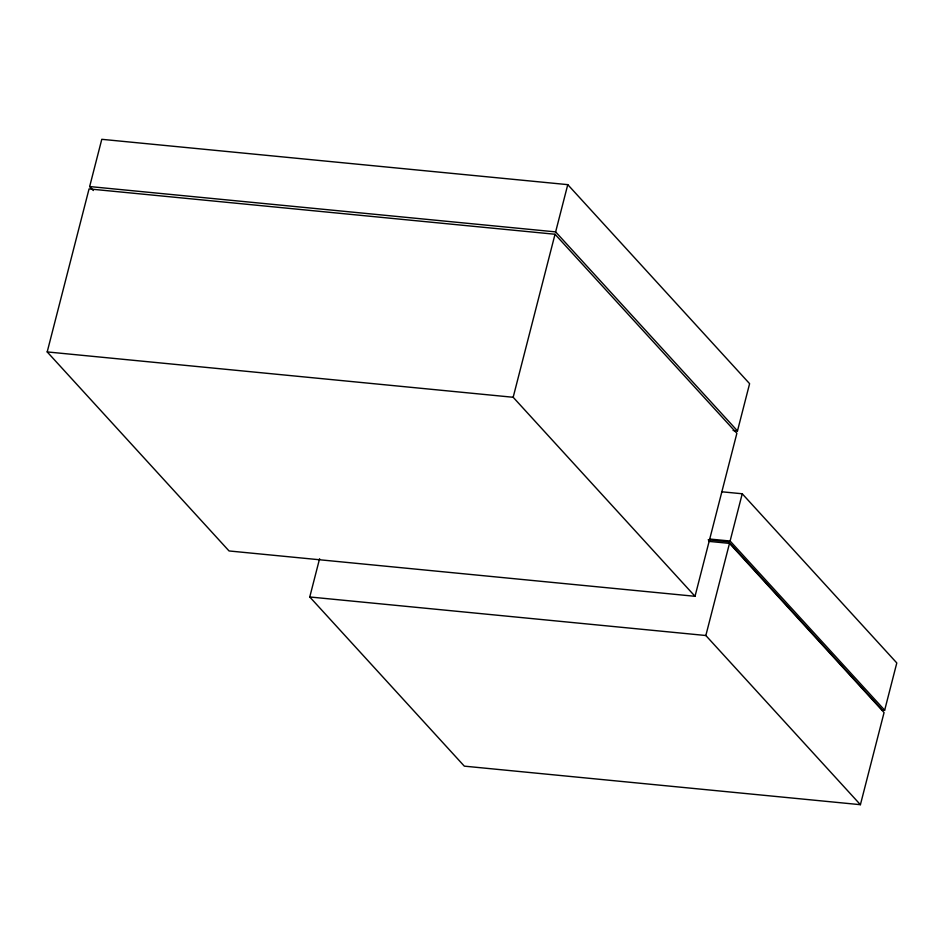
<?xml version="1.0" encoding="UTF-8"?>
<svg xmlns="http://www.w3.org/2000/svg" width="944" height="944" viewBox="0 0 944 944"><rect width="100%" height="100%" fill="white"/><g stroke="black" fill="none" stroke-linecap="round" stroke-linejoin="round"><path stroke-width="1.42" d="M47.2 351.923L89.055 188.918L555.025 234.254L736.875 433.284L695.02 596.301L229.05 550.954L47.2 351.923L513.17 397.271L695.02 596.301M93.303 190.535L89.656 186.558L101.787 139.311L567.769 184.646L749.607 383.677L737.476 430.924L733.087 430.499M708.956 541.384L729.488 543.378L884.068 712.555L860.409 804.689L464.33 766.15L309.762 596.974L319.591 558.706M513.17 397.271L555.025 234.254M737.476 430.924L555.638 231.894L567.769 184.646M860.409 804.689L705.841 635.513L729.488 543.378M742.232 493.771L896.8 662.948L884.67 710.195L730.101 541.018L742.232 493.771L721.688 491.777M89.656 186.558L555.638 231.894M709.558 539.024L730.101 541.018M708.189 539.791L728.674 541.785L881.425 708.979M309.762 596.974L705.841 635.513M881.731 709.912L884.67 710.195"/></g></svg>
